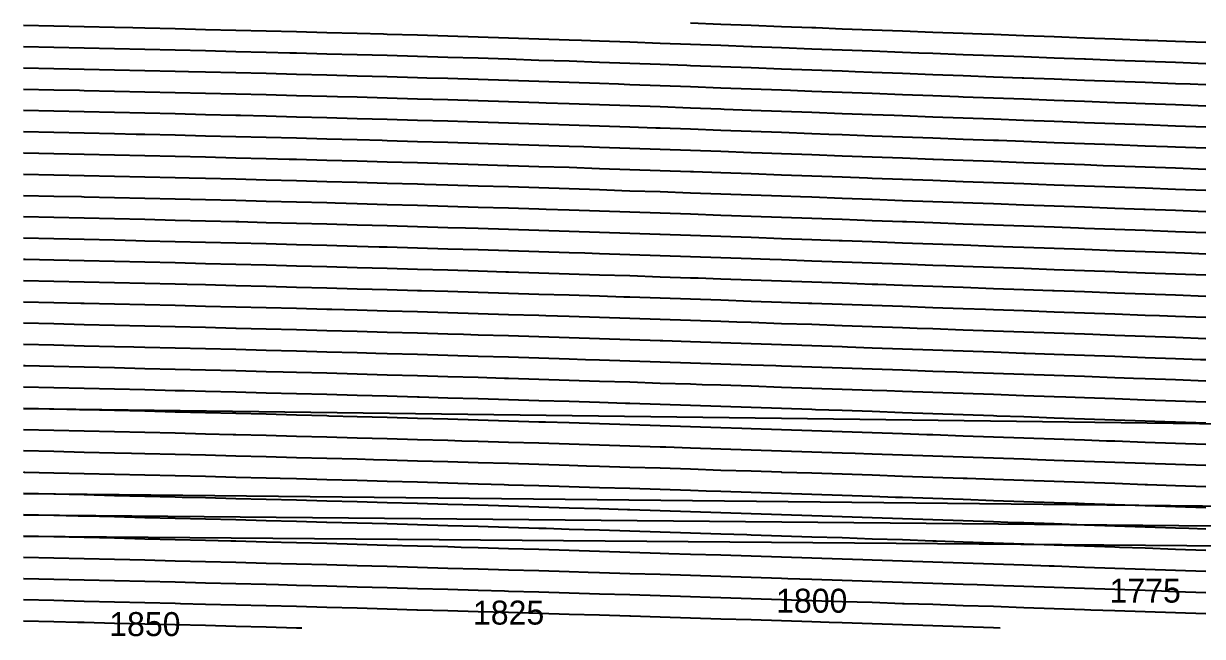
# Model space of a CAD drawing. Header units: metres. Extents: x 228 to 3387, y 31 to 162.
# Drawn here: x 228 to 351, y 31.9 to 95.8 of the extents above; entities that cross this region are included whole.
import ezdxf
from ezdxf.enums import TextEntityAlignment as Align

# ---------------------------------------------------------------- set-up
doc = ezdxf.new("R2010")
doc.units = ezdxf.units.M
for name, color, linetype in [('Vs_1125', 7, 'Continuous'), ('Vs_1150', 7, 'Continuous'), ('Vs_1175', 7, 'Continuous'), ('Vs_1200', 7, 'Continuous'), ('Vs_1225', 7, 'Continuous'), ('Vs_1250', 7, 'Continuous'), ('Vs_1275', 7, 'Continuous'), ('Vs_1300', 7, 'Continuous'), ('Vs_1325', 7, 'Continuous'), ('Vs_1350', 7, 'Continuous'), ('Vs_1375', 7, 'Continuous'), ('Vs_1400', 7, 'Continuous'), ('Vs_1425', 7, 'Continuous'), ('Vs_1450', 7, 'Continuous'), ('Vs_1475', 7, 'Continuous'), ('Vs_1500', 7, 'Continuous'), ('Vs_1525', 7, 'Continuous'), ('Vs_1550', 7, 'Continuous'), ('Vs_1575', 7, 'Continuous'), ('Vs_1600', 7, 'Continuous'), ('Vs_1625', 7, 'Continuous'), ('Vs_1650', 7, 'Continuous'), ('Vs_1675', 7, 'Continuous'), ('Vs_1700', 7, 'Continuous'), ('Vs_1725', 7, 'Continuous'), ('Vs_1750', 7, 'Continuous'), ('Vs_1775', 7, 'Continuous'), ('Vs_1800', 7, 'Continuous'), ('Vs_1825', 7, 'Continuous'), ('Vs_1850', 7, 'Continuous')]:
    doc.layers.add(name, color=color, linetype=linetype)

msp = doc.modelspace()

# ---------------------------------------------------------------- linework, layer by layer
at = {"layer": 'Vs_1125'}
msp.add_lwpolyline([(351.31, 93.84), (348.15, 93.96), (345.36, 94.06), (344.99, 94.07), (341.82, 94.19), (338.66, 94.31), (335.5, 94.43), (332.34, 94.55), (329.18, 94.67), (327.95, 94.71), (326.01, 94.79), (322.85, 94.91), (319.69, 95.03), (316.53, 95.14), (313.37, 95.26), (310.65, 95.37), (310.21, 95.38), (307.04, 95.5), (303.88, 95.62), (300.72, 95.74), (297.56, 95.86)], dxfattribs=at)
at = {"layer": 'Vs_1150'}
msp.add_lwpolyline([(351.31, 91.63), (348.15, 91.75), (344.99, 91.87), (341.82, 91.99), (338.78, 92.1), (338.66, 92.1), (335.5, 92.22), (332.34, 92.34), (329.18, 92.46), (326.01, 92.58), (322.85, 92.7), (321.37, 92.75), (319.69, 92.82), (316.53, 92.94), (313.37, 93.05), (310.21, 93.17), (307.04, 93.29), (304, 93.41), (303.88, 93.41), (300.72, 93.53), (297.56, 93.65), (294.4, 93.76), (291.24, 93.88), (288.07, 93.99), (286.18, 94.06), (284.91, 94.11), (281.75, 94.21), (278.59, 94.32), (275.43, 94.42), (272.26, 94.52), (269.1, 94.61), (265.94, 94.7), (265.55, 94.71), (262.78, 94.79), (259.62, 94.87), (256.46, 94.96), (253.29, 95.04), (250.13, 95.11), (246.97, 95.19), (243.81, 95.27), (240.65, 95.34), (239.41, 95.37), (237.49, 95.41), (234.32, 95.48), (231.16, 95.55), (228, 95.62)], dxfattribs=at)
at = {"layer": 'Vs_1175'}
msp.add_lwpolyline([(351.31, 89.43), (349.68, 89.49), (348.15, 89.54), (344.99, 89.66), (341.82, 89.78), (338.66, 89.9), (335.5, 90.02), (332.34, 90.13), (332.17, 90.14), (329.18, 90.25), (326.01, 90.37), (322.85, 90.49), (319.69, 90.61), (316.53, 90.73), (314.73, 90.79), (313.37, 90.85), (310.21, 90.96), (307.04, 91.08), (303.88, 91.2), (300.72, 91.32), (297.56, 91.43), (297.17, 91.45), (294.4, 91.55), (291.24, 91.66), (288.07, 91.78), (284.91, 91.89), (281.75, 91.99), (278.59, 92.1), (278.54, 92.1), (275.43, 92.2), (272.26, 92.3), (269.1, 92.39), (265.94, 92.48), (262.78, 92.57), (259.62, 92.65), (256.46, 92.74), (255.76, 92.75), (253.29, 92.82), (250.13, 92.89), (246.97, 92.97), (243.81, 93.05), (240.65, 93.12), (237.49, 93.19), (234.32, 93.26), (231.16, 93.33), (228, 93.4)], dxfattribs=at)
at = {"layer": 'Vs_1200'}
msp.add_lwpolyline([(351.31, 87.22), (348.15, 87.34), (344.99, 87.46), (343.05, 87.53), (341.82, 87.57), (338.66, 87.69), (335.5, 87.81), (332.34, 87.93), (329.18, 88.04), (326.01, 88.16), (325.53, 88.18), (322.85, 88.28), (319.69, 88.4), (316.53, 88.52), (313.37, 88.63), (310.21, 88.75), (307.99, 88.83), (307.04, 88.87), (303.88, 88.99), (300.72, 89.1), (297.56, 89.22), (294.4, 89.33), (291.24, 89.45), (290.05, 89.49), (288.07, 89.56), (284.91, 89.67), (281.75, 89.77), (278.59, 89.88), (275.43, 89.98), (272.26, 90.08), (270.07, 90.14), (269.1, 90.17), (265.94, 90.26), (262.78, 90.35), (259.62, 90.43), (256.46, 90.52), (253.29, 90.6), (250.13, 90.68), (246.97, 90.75), (245.21, 90.79), (243.81, 90.83), (240.65, 90.9), (237.49, 90.97), (234.32, 91.04), (231.16, 91.11), (228, 91.18)], dxfattribs=at)
at = {"layer": 'Vs_1225'}
msp.add_lwpolyline([(351.31, 85.01), (348.15, 85.13), (344.99, 85.25), (341.82, 85.37), (338.66, 85.48), (336.39, 85.57), (335.5, 85.6), (332.34, 85.72), (329.18, 85.84), (326.01, 85.95), (322.85, 86.07), (319.69, 86.19), (318.81, 86.22), (316.53, 86.31), (313.37, 86.42), (310.21, 86.54), (307.04, 86.66), (303.88, 86.77), (301.09, 86.87), (300.72, 86.89), (297.56, 87), (294.4, 87.12), (291.24, 87.23), (288.07, 87.34), (284.91, 87.45), (282.5, 87.53), (281.75, 87.55), (278.59, 87.66), (275.43, 87.76), (272.26, 87.85), (269.1, 87.95), (265.94, 88.04), (262.78, 88.13), (260.74, 88.18), (259.62, 88.21), (256.46, 88.29), (253.29, 88.38), (250.13, 88.45), (246.97, 88.53), (243.81, 88.61), (240.65, 88.68), (237.49, 88.75), (234.32, 88.82), (233.85, 88.83), (231.16, 88.89), (228, 88.96)], dxfattribs=at)
at = {"layer": 'Vs_1250'}
msp.add_lwpolyline([(351.31, 82.81), (348.15, 82.92), (347.32, 82.95), (344.99, 83.04), (341.82, 83.16), (338.66, 83.28), (335.5, 83.39), (332.34, 83.51), (329.69, 83.61), (329.18, 83.63), (326.01, 83.74), (322.85, 83.86), (319.69, 83.98), (316.53, 84.09), (313.37, 84.21), (312, 84.26), (310.21, 84.33), (307.04, 84.44), (303.88, 84.56), (300.72, 84.67), (297.56, 84.79), (294.4, 84.9), (293.95, 84.91), (291.24, 85.01), (288.07, 85.12), (284.91, 85.23), (281.75, 85.33), (278.59, 85.43), (275.43, 85.53), (274.32, 85.57), (272.26, 85.63), (269.1, 85.72), (265.94, 85.82), (262.78, 85.9), (259.62, 85.99), (256.46, 86.07), (253.29, 86.15), (250.63, 86.22), (250.13, 86.23), (246.97, 86.31), (243.81, 86.39), (240.65, 86.46), (237.49, 86.53), (234.32, 86.6), (231.16, 86.67), (228, 86.74)], dxfattribs=at)
at = {"layer": 'Vs_1275'}
msp.add_lwpolyline([(351.31, 80.6), (348.15, 80.72), (344.99, 80.83), (341.82, 80.95), (340.61, 80.99), (338.66, 81.07), (335.5, 81.18), (332.34, 81.3), (329.18, 81.42), (326.01, 81.53), (322.91, 81.65), (322.85, 81.65), (319.69, 81.77), (316.53, 81.88), (313.37, 82), (310.21, 82.11), (307.04, 82.23), (305.04, 82.3), (303.88, 82.34), (300.72, 82.46), (297.56, 82.57), (294.4, 82.68), (291.24, 82.79), (288.07, 82.9), (286.44, 82.95), (284.91, 83.01), (281.75, 83.11), (278.59, 83.21), (275.43, 83.31), (272.26, 83.41), (269.1, 83.5), (265.94, 83.59), (265.4, 83.61), (262.78, 83.68), (259.62, 83.77), (256.46, 83.85), (253.29, 83.93), (250.13, 84.01), (246.97, 84.09), (243.81, 84.17), (240.65, 84.24), (239.74, 84.26), (237.49, 84.31), (234.32, 84.38), (231.16, 84.45), (228, 84.52)], dxfattribs=at)
at = {"layer": 'Vs_1300'}
msp.add_lwpolyline([(351.31, 78.39), (348.15, 78.51), (344.99, 78.63), (341.82, 78.74), (338.66, 78.86), (335.5, 78.97), (333.86, 79.04), (332.34, 79.09), (329.18, 79.21), (326.01, 79.32), (322.85, 79.44), (319.69, 79.56), (316.53, 79.67), (316.04, 79.69), (313.37, 79.79), (310.21, 79.9), (307.04, 80.01), (303.88, 80.13), (300.72, 80.24), (297.87, 80.34), (297.56, 80.35), (294.4, 80.46), (291.24, 80.57), (288.07, 80.68), (284.91, 80.79), (281.75, 80.89), (278.59, 80.99), (278.44, 80.99), (275.43, 81.09), (272.26, 81.19), (269.1, 81.28), (265.94, 81.37), (262.78, 81.46), (259.62, 81.54), (256.46, 81.63), (255.71, 81.65), (253.29, 81.71), (250.13, 81.79), (246.97, 81.87), (243.81, 81.95), (240.65, 82.02), (237.49, 82.09), (234.32, 82.16), (231.16, 82.23), (228.01, 82.3), (228, 82.3)], dxfattribs=at)
at = {"layer": 'Vs_1325'}
msp.add_lwpolyline([(351.31, 76.18), (348.15, 76.3), (344.99, 76.42), (344.85, 76.42), (341.82, 76.53), (338.66, 76.65), (335.5, 76.77), (332.34, 76.88), (329.18, 77), (327.03, 77.08), (326.01, 77.11), (322.85, 77.23), (319.69, 77.34), (316.53, 77.46), (313.37, 77.57), (310.21, 77.69), (309.03, 77.73), (307.04, 77.8), (303.88, 77.91), (300.72, 78.02), (297.56, 78.14), (294.4, 78.25), (291.24, 78.35), (290.39, 78.38), (288.07, 78.46), (284.91, 78.56), (281.75, 78.67), (278.59, 78.77), (275.43, 78.87), (272.26, 78.96), (269.81, 79.04), (269.1, 79.06), (265.94, 79.15), (262.78, 79.24), (259.62, 79.32), (256.46, 79.41), (253.29, 79.49), (250.13, 79.57), (246.97, 79.65), (245.26, 79.69), (243.81, 79.72), (240.65, 79.8), (237.49, 79.87), (234.32, 79.94), (231.16, 80.01), (228, 80.08)], dxfattribs=at)
at = {"layer": 'Vs_1350'}
msp.add_lwpolyline([(351.31, 73.98), (348.15, 74.09), (344.99, 74.21), (341.82, 74.32), (338.66, 74.44), (338.04, 74.46), (335.5, 74.56), (332.34, 74.67), (329.18, 74.79), (326.01, 74.9), (322.85, 75.02), (320.11, 75.12), (319.69, 75.13), (316.53, 75.24), (313.37, 75.36), (310.21, 75.47), (307.04, 75.58), (303.88, 75.7), (301.83, 75.77), (300.72, 75.81), (297.56, 75.92), (294.4, 76.03), (291.24, 76.13), (288.07, 76.24), (284.91, 76.34), (282.5, 76.42), (281.75, 76.45), (278.59, 76.55), (275.43, 76.64), (272.26, 76.74), (269.1, 76.83), (265.94, 76.92), (262.78, 77.01), (260.5, 77.08), (259.62, 77.1), (256.46, 77.18), (253.29, 77.27), (250.13, 77.35), (246.97, 77.43), (243.81, 77.5), (240.65, 77.58), (237.49, 77.65), (234.32, 77.72), (234.04, 77.73), (231.16, 77.79), (228, 77.86)], dxfattribs=at)
at = {"layer": 'Vs_1375'}
msp.add_lwpolyline([(351.31, 71.77), (349.1, 71.85), (348.15, 71.88), (344.99, 72), (341.82, 72.11), (338.66, 72.23), (335.5, 72.35), (332.34, 72.46), (331.17, 72.5), (329.18, 72.57), (326.01, 72.69), (322.85, 72.8), (319.69, 72.92), (316.53, 73.03), (313.37, 73.14), (313.06, 73.16), (310.21, 73.26), (307.04, 73.37), (303.88, 73.48), (300.72, 73.59), (297.56, 73.7), (294.4, 73.81), (294.37, 73.81), (291.24, 73.91), (288.07, 74.02), (284.91, 74.12), (281.75, 74.22), (278.59, 74.32), (275.43, 74.42), (274.09, 74.46), (272.26, 74.52), (269.1, 74.61), (265.94, 74.7), (262.78, 74.79), (259.62, 74.88), (256.46, 74.96), (253.29, 75.04), (250.47, 75.12), (250.13, 75.12), (246.97, 75.2), (243.81, 75.28), (240.65, 75.36), (237.49, 75.43), (234.32, 75.5), (231.16, 75.57), (228, 75.64)], dxfattribs=at)
at = {"layer": 'Vs_1400'}
msp.add_lwpolyline([(351.31, 69.56), (348.15, 69.68), (344.99, 69.79), (342.26, 69.89), (341.82, 69.91), (338.66, 70.02), (335.5, 70.13), (332.34, 70.25), (329.18, 70.36), (326.01, 70.48), (324.2, 70.54), (322.85, 70.59), (319.69, 70.7), (316.53, 70.82), (313.37, 70.93), (310.21, 71.04), (307.04, 71.15), (305.83, 71.2), (303.88, 71.26), (300.72, 71.37), (297.56, 71.48), (294.4, 71.59), (291.24, 71.7), (288.07, 71.8), (286.55, 71.85), (284.91, 71.9), (281.75, 72), (278.59, 72.1), (275.43, 72.2), (272.26, 72.29), (269.1, 72.39), (265.94, 72.48), (265.08, 72.5), (262.78, 72.57), (259.62, 72.65), (256.46, 72.74), (253.29, 72.82), (250.13, 72.9), (246.97, 72.98), (243.81, 73.06), (240.65, 73.13), (239.7, 73.16), (237.49, 73.21), (234.32, 73.28), (231.16, 73.35), (228, 73.42)], dxfattribs=at)
at = {"layer": 'Vs_1425'}
msp.add_lwpolyline([(351.31, 67.35), (348.15, 67.47), (344.99, 67.58), (341.82, 67.7), (338.66, 67.81), (335.5, 67.92), (335.34, 67.93), (332.34, 68.04), (329.18, 68.15), (326.01, 68.27), (322.85, 68.38), (319.69, 68.49), (317.12, 68.58), (316.53, 68.6), (313.37, 68.72), (310.21, 68.83), (307.04, 68.94), (303.88, 69.05), (300.72, 69.16), (298.37, 69.24), (297.56, 69.26), (294.4, 69.37), (291.24, 69.48), (288.07, 69.58), (284.91, 69.68), (281.75, 69.78), (278.59, 69.88), (278.3, 69.89), (275.43, 69.98), (272.26, 70.07), (269.1, 70.16), (265.94, 70.26), (262.78, 70.34), (259.62, 70.43), (256.46, 70.52), (255.41, 70.54), (253.29, 70.6), (250.13, 70.68), (246.97, 70.76), (243.81, 70.84), (240.65, 70.91), (237.49, 70.99), (234.32, 71.06), (231.16, 71.13), (228.16, 71.2), (228, 71.2)], dxfattribs=at)
at = {"layer": 'Vs_1450'}
msp.add_lwpolyline([(351.31, 65.14), (348.15, 65.26), (346.49, 65.32), (344.99, 65.37), (341.82, 65.49), (338.66, 65.6), (335.5, 65.71), (332.34, 65.83), (329.18, 65.94), (328.34, 65.97), (326.01, 66.05), (322.85, 66.17), (319.69, 66.28), (316.53, 66.39), (313.37, 66.5), (310.21, 66.61), (309.87, 66.62), (307.04, 66.72), (303.88, 66.83), (300.72, 66.94), (297.56, 67.05), (294.4, 67.15), (291.24, 67.26), (290.61, 67.28), (288.07, 67.36), (284.91, 67.46), (281.75, 67.56), (278.59, 67.66), (275.43, 67.76), (272.26, 67.85), (269.52, 67.93), (269.1, 67.94), (265.94, 68.03), (262.78, 68.12), (259.62, 68.21), (256.46, 68.29), (253.29, 68.38), (250.13, 68.46), (246.97, 68.54), (245.05, 68.58), (243.81, 68.61), (240.65, 68.69), (237.49, 68.76), (234.32, 68.84), (231.16, 68.91), (228, 68.98)], dxfattribs=at)
at = {"layer": 'Vs_1475'}
msp.add_lwpolyline([(351.31, 62.93), (348.15, 63.05), (344.99, 63.16), (341.82, 63.27), (339.54, 63.36), (338.66, 63.39), (335.5, 63.5), (332.34, 63.61), (329.18, 63.73), (326.01, 63.84), (322.85, 63.95), (321.21, 64.01), (319.69, 64.06), (316.53, 64.17), (313.37, 64.29), (310.21, 64.4), (307.04, 64.5), (303.88, 64.61), (302.4, 64.66), (300.72, 64.72), (297.56, 64.83), (294.4, 64.93), (291.24, 65.04), (288.07, 65.14), (284.91, 65.24), (282.47, 65.32), (281.75, 65.34), (278.59, 65.44), (275.43, 65.53), (272.26, 65.63), (269.1, 65.72), (265.94, 65.81), (262.78, 65.9), (260.16, 65.97), (259.62, 65.98), (256.46, 66.07), (253.29, 66.15), (250.13, 66.23), (246.97, 66.31), (243.81, 66.39), (240.65, 66.47), (237.49, 66.54), (234.32, 66.62), (233.98, 66.62), (231.16, 66.69), (228, 66.76)], dxfattribs=at)
at = {"layer": 'Vs_1500'}
msp.add_lwpolyline([(351.31, 60.72), (350.76, 60.74), (348.15, 60.84), (344.99, 60.95), (341.82, 61.06), (338.66, 61.18), (335.5, 61.29), (332.5, 61.4), (332.34, 61.4), (329.18, 61.52), (326.01, 61.63), (322.85, 61.74), (319.69, 61.85), (316.53, 61.96), (313.94, 62.05), (313.37, 62.07), (310.21, 62.18), (307.04, 62.29), (303.88, 62.4), (300.72, 62.5), (297.56, 62.61), (294.68, 62.7), (294.4, 62.71), (291.24, 62.82), (288.07, 62.92), (284.91, 63.02), (281.75, 63.12), (278.59, 63.22), (275.43, 63.31), (273.87, 63.36), (272.26, 63.4), (269.1, 63.5), (265.94, 63.59), (262.78, 63.68), (259.62, 63.76), (256.46, 63.85), (253.29, 63.93), (250.17, 64.01), (250.13, 64.01), (246.97, 64.09), (243.81, 64.17), (240.65, 64.25), (237.49, 64.32), (234.32, 64.39), (231.16, 64.47), (228, 64.54)], dxfattribs=at)
at = {"layer": 'Vs_1525'}
msp.add_lwpolyline([(351.31, 58.51), (348.15, 58.63), (344.99, 58.74), (343.78, 58.78), (341.82, 58.85), (338.66, 58.97), (335.5, 59.08), (332.34, 59.19), (329.18, 59.3), (326.01, 59.41), (325.35, 59.44), (322.85, 59.52), (319.69, 59.64), (316.53, 59.75), (313.37, 59.85), (310.21, 59.96), (307.04, 60.07), (306.48, 60.09), (303.88, 60.18), (300.72, 60.28), (297.56, 60.39), (294.4, 60.49), (291.24, 60.6), (288.07, 60.7), (286.62, 60.74), (284.91, 60.8), (281.75, 60.9), (278.59, 60.99), (275.43, 61.09), (272.26, 61.18), (269.1, 61.27), (265.94, 61.36), (264.76, 61.4), (262.78, 61.45), (259.62, 61.54), (256.46, 61.62), (253.29, 61.71), (250.13, 61.79), (246.97, 61.87), (243.81, 61.95), (240.65, 62.02), (239.5, 62.05), (237.49, 62.1), (234.32, 62.17), (231.16, 62.24), (228, 62.32)], dxfattribs=at)
at = {"layer": 'Vs_1550'}
msp.add_lwpolyline([(351.31, 56.31), (348.15, 56.42), (344.99, 56.53), (341.82, 56.64), (338.66, 56.75), (336.71, 56.82), (335.5, 56.87), (332.34, 56.98), (329.18, 57.09), (326.01, 57.2), (322.85, 57.31), (319.69, 57.42), (318.06, 57.48), (316.53, 57.53), (313.37, 57.64), (310.21, 57.75), (307.04, 57.85), (303.88, 57.96), (300.72, 58.07), (298.78, 58.13), (297.56, 58.17), (294.4, 58.27), (291.24, 58.38), (288.07, 58.48), (284.91, 58.58), (281.75, 58.68), (278.59, 58.77), (278.18, 58.78), (275.43, 58.87), (272.26, 58.96), (269.1, 59.05), (265.94, 59.14), (262.78, 59.23), (259.62, 59.32), (256.46, 59.4), (255.07, 59.44), (253.29, 59.48), (250.13, 59.57), (246.97, 59.65), (243.81, 59.72), (240.65, 59.8), (237.49, 59.88), (234.32, 59.95), (231.16, 60.02), (228.15, 60.09), (228, 60.09)], dxfattribs=at)
at = {"layer": 'Vs_1575'}
msp.add_lwpolyline([(351.31, 54.1), (348.15, 54.21), (348.05, 54.21), (344.99, 54.32), (341.82, 54.43), (338.66, 54.54), (335.5, 54.65), (332.34, 54.77), (329.53, 54.86), (329.18, 54.88), (326.01, 54.99), (322.85, 55.1), (319.69, 55.21), (316.53, 55.32), (313.37, 55.42), (310.6, 55.52), (310.21, 55.53), (307.04, 55.64), (303.88, 55.74), (300.72, 55.85), (297.56, 55.95), (294.4, 56.06), (291.24, 56.16), (290.79, 56.17), (288.07, 56.26), (284.91, 56.36), (281.75, 56.45), (278.59, 56.55), (275.43, 56.64), (272.26, 56.74), (269.27, 56.82), (269.1, 56.83), (265.94, 56.92), (262.78, 57.01), (259.62, 57.09), (256.46, 57.18), (253.29, 57.26), (250.13, 57.34), (246.97, 57.42), (244.77, 57.48), (243.81, 57.5), (240.65, 57.58), (237.49, 57.65), (234.32, 57.73), (231.16, 57.8), (228, 57.87)], dxfattribs=at)
at = {"layer": 'Vs_1600'}
for points in [[(351.31, 51.89), (348.15, 52), (344.99, 52.11), (341.82, 52.22), (340.95, 52.25), (338.66, 52.33), (335.5, 52.44), (332.34, 52.55), (329.18, 52.66), (326.01, 52.77), (322.85, 52.88), (322.22, 52.9), (319.69, 52.99), (316.53, 53.1), (313.37, 53.21), (310.21, 53.31), (307.04, 53.42), (303.88, 53.53), (302.92, 53.56), (300.72, 53.63), (297.56, 53.73), (294.4, 53.84), (291.24, 53.94), (288.07, 54.04), (284.91, 54.14), (282.45, 54.21), (281.75, 54.23), (278.59, 54.33), (275.43, 54.42), (272.26, 54.52), (269.1, 54.61), (265.94, 54.7), (262.78, 54.78), (259.84, 54.86), (259.62, 54.87), (256.46, 54.96), (253.29, 55.04), (250.13, 55.12), (246.97, 55.2), (243.81, 55.28), (240.65, 55.36), (237.49, 55.43), (234.32, 55.51), (233.83, 55.52), (231.16, 55.58), (228, 55.65)], [(228, 55.65), (1154.75, 43.81)]]:
    msp.add_lwpolyline(points, dxfattribs=at)
at = {"layer": 'Vs_1625'}
msp.add_lwpolyline([(351.31, 49.68), (348.15, 49.79), (344.99, 49.9), (341.82, 50.01), (338.66, 50.12), (335.5, 50.23), (333.75, 50.29), (332.34, 50.34), (329.18, 50.45), (326.01, 50.56), (322.85, 50.67), (319.69, 50.78), (316.53, 50.88), (314.75, 50.94), (313.37, 50.99), (310.21, 51.1), (307.04, 51.2), (303.88, 51.31), (300.72, 51.41), (297.56, 51.51), (294.98, 51.6), (294.4, 51.62), (291.24, 51.72), (288.07, 51.82), (284.91, 51.91), (281.75, 52.01), (278.59, 52.11), (275.43, 52.2), (273.71, 52.25), (272.26, 52.29), (269.1, 52.38), (265.94, 52.47), (262.78, 52.56), (259.62, 52.65), (256.46, 52.73), (253.29, 52.82), (250.13, 52.9), (249.86, 52.9), (246.97, 52.98), (243.81, 53.06), (240.65, 53.13), (237.49, 53.21), (234.32, 53.28), (231.16, 53.36), (228, 53.43)], dxfattribs=at)
at = {"layer": 'Vs_1650'}
msp.add_lwpolyline([(351.31, 47.47), (348.15, 47.58), (345.24, 47.68), (344.99, 47.69), (341.82, 47.8), (338.66, 47.91), (335.5, 48.02), (332.34, 48.13), (329.18, 48.24), (326.42, 48.33), (326.01, 48.35), (322.85, 48.45), (319.69, 48.56), (316.53, 48.67), (313.37, 48.78), (310.21, 48.88), (307.09, 48.98), (307.04, 48.99), (303.88, 49.09), (300.72, 49.19), (297.56, 49.3), (294.4, 49.4), (291.24, 49.5), (288.07, 49.6), (286.73, 49.64), (284.91, 49.69), (281.75, 49.79), (278.59, 49.89), (275.43, 49.98), (272.26, 50.07), (269.1, 50.16), (265.94, 50.25), (264.5, 50.29), (262.78, 50.34), (259.62, 50.43), (256.46, 50.51), (253.29, 50.59), (250.13, 50.68), (246.97, 50.76), (243.81, 50.83), (240.65, 50.91), (239.27, 50.94), (237.49, 50.99), (234.32, 51.06), (231.16, 51.14), (228, 51.21)], dxfattribs=at)
at = {"layer": 'Vs_1675'}
msp.add_lwpolyline([(351.31, 45.26), (348.15, 45.37), (344.99, 45.48), (341.82, 45.59), (338.66, 45.7), (338.01, 45.72), (335.5, 45.81), (332.34, 45.91), (329.18, 46.02), (326.01, 46.13), (322.85, 46.24), (319.69, 46.35), (318.95, 46.37), (316.53, 46.45), (313.37, 46.56), (310.21, 46.66), (307.04, 46.77), (303.88, 46.87), (300.72, 46.98), (299.19, 47.03), (297.56, 47.08), (294.4, 47.18), (291.24, 47.28), (288.07, 47.38), (284.91, 47.47), (281.75, 47.57), (278.59, 47.66), (278.12, 47.68), (275.43, 47.76), (272.26, 47.85), (269.1, 47.94), (265.94, 48.03), (262.78, 48.12), (259.62, 48.2), (256.46, 48.29), (254.78, 48.33), (253.29, 48.37), (250.13, 48.45), (246.97, 48.53), (243.81, 48.61), (240.65, 48.69), (237.49, 48.77), (234.32, 48.84), (231.16, 48.91), (228.08, 48.98), (228, 48.99)], dxfattribs=at)
at = {"layer": 'Vs_1700'}
for points in [[(351.31, 43.04), (349.56, 43.11), (348.15, 43.15), (344.99, 43.26), (341.82, 43.37), (338.66, 43.48), (335.5, 43.59), (332.34, 43.7), (330.67, 43.76), (329.18, 43.81), (326.01, 43.92), (322.85, 44.03), (319.69, 44.13), (316.53, 44.24), (313.37, 44.34), (311.29, 44.41), (310.21, 44.45), (307.04, 44.55), (303.88, 44.66), (300.72, 44.76), (297.56, 44.86), (294.4, 44.96), (291.24, 45.06), (291.01, 45.07), (288.07, 45.16), (284.91, 45.25), (281.75, 45.35), (278.59, 45.44), (275.43, 45.54), (272.26, 45.63), (269.1, 45.72), (269.1, 45.72), (265.94, 45.81), (262.78, 45.89), (259.62, 45.98), (256.46, 46.07), (253.29, 46.15), (250.13, 46.23), (246.97, 46.31), (244.53, 46.37), (243.81, 46.39), (240.65, 46.47), (237.49, 46.54), (234.32, 46.62), (231.16, 46.69), (228, 46.77)], [(228, 46.77), (1245.04, 36.13)]]:
    msp.add_lwpolyline(points, dxfattribs=at)
at = {"layer": 'Vs_1725'}
for points in [[(351.31, 40.83), (348.15, 40.94), (344.99, 41.05), (342.32, 41.15), (341.82, 41.16), (338.66, 41.27), (335.5, 41.38), (332.34, 41.49), (329.18, 41.6), (326.01, 41.7), (323.19, 41.8), (322.85, 41.81), (319.69, 41.92), (316.53, 42.02), (313.37, 42.13), (310.21, 42.23), (307.04, 42.33), (303.88, 42.44), (303.43, 42.45), (300.72, 42.54), (297.56, 42.64), (294.4, 42.74), (291.24, 42.84), (288.07, 42.94), (284.91, 43.03), (282.51, 43.11), (281.75, 43.13), (278.59, 43.22), (275.43, 43.32), (272.26, 43.41), (269.1, 43.5), (265.94, 43.59), (262.78, 43.67), (259.62, 43.76), (259.61, 43.76), (256.46, 43.84), (253.29, 43.93), (250.13, 44.01), (246.97, 44.09), (243.81, 44.17), (240.65, 44.25), (237.49, 44.32), (234.32, 44.4), (233.69, 44.41), (231.16, 44.47), (228, 44.54)], [(228, 44.54), (1301.34, 34.63)]]:
    msp.add_lwpolyline(points, dxfattribs=at)
at = {"layer": 'Vs_1750'}
for points in [[(351.31, 38.62), (348.15, 38.73), (344.99, 38.84), (341.82, 38.95), (338.66, 39.06), (335.5, 39.17), (334.97, 39.19), (332.34, 39.28), (329.18, 39.38), (326.01, 39.49), (322.85, 39.6), (319.69, 39.7), (316.53, 39.81), (315.55, 39.84), (313.37, 39.91), (310.21, 40.01), (307.04, 40.12), (303.88, 40.22), (300.72, 40.32), (297.56, 40.42), (295.31, 40.49), (294.4, 40.52), (291.24, 40.62), (288.07, 40.72), (284.91, 40.81), (281.75, 40.91), (278.59, 41), (275.43, 41.09), (273.63, 41.15), (272.26, 41.19), (269.1, 41.28), (265.94, 41.36), (262.78, 41.45), (259.62, 41.54), (256.46, 41.62), (253.29, 41.7), (250.13, 41.79), (249.62, 41.8), (246.97, 41.87), (243.81, 41.95), (240.65, 42.02), (237.49, 42.1), (234.32, 42.18), (231.16, 42.25), (228, 42.32)], [(228, 42.32), (1376.52, 33.09)]]:
    msp.add_lwpolyline(points, dxfattribs=at)
at = {"layer": 'Vs_1775'}
msp.add_lwpolyline([(351.31, 36.41), (348.15, 36.52), (346.68, 36.57), (344.99, 36.63), (341.82, 36.74), (338.66, 36.85), (335.5, 36.96), (332.34, 37.06), (329.18, 37.17), (327.48, 37.23), (326.01, 37.28), (322.85, 37.38), (319.69, 37.49), (316.53, 37.59), (313.37, 37.7), (310.21, 37.8), (307.7, 37.88), (307.04, 37.9), (303.88, 38), (300.72, 38.1), (297.56, 38.2), (294.4, 38.3), (291.24, 38.4), (288.07, 38.5), (286.9, 38.53), (284.91, 38.59), (281.75, 38.69), (278.59, 38.78), (275.43, 38.87), (272.26, 38.96), (269.1, 39.05), (265.94, 39.14), (264.34, 39.19), (262.78, 39.23), (259.62, 39.31), (256.46, 39.4), (253.29, 39.48), (250.13, 39.56), (246.97, 39.64), (243.81, 39.72), (240.65, 39.8), (239.1, 39.84), (237.49, 39.88), (234.32, 39.95), (231.16, 40.03), (228, 40.1)], dxfattribs=at)
at = {"layer": 'Vs_1800'}
msp.add_lwpolyline([(351.31, 34.2), (348.15, 34.31), (344.99, 34.42), (341.82, 34.53), (339.31, 34.61), (338.66, 34.64), (335.5, 34.74), (332.34, 34.85), (329.18, 34.96), (326.01, 35.06), (322.85, 35.17), (319.84, 35.27), (319.69, 35.27), (316.53, 35.38), (313.37, 35.48), (310.21, 35.58), (307.04, 35.68), (303.88, 35.78), (300.72, 35.89), (299.63, 35.92), (297.56, 35.98), (294.4, 36.08), (291.24, 36.18), (288.07, 36.28), (284.91, 36.37), (281.75, 36.47), (278.59, 36.56), (278.15, 36.57), (275.43, 36.65), (272.26, 36.74), (269.1, 36.83), (265.94, 36.92), (262.78, 37.01), (259.62, 37.09), (256.46, 37.18), (254.6, 37.23), (253.29, 37.26), (250.13, 37.34), (246.97, 37.42), (243.81, 37.5), (240.65, 37.58), (237.49, 37.66), (234.32, 37.73), (231.16, 37.81), (228.04, 37.88), (228, 37.88)], dxfattribs=at)
at = {"layer": 'Vs_1825'}
msp.add_lwpolyline([(329.85, 32.72), (329.18, 32.74), (326.01, 32.85), (322.85, 32.95), (319.69, 33.06), (316.53, 33.16), (313.37, 33.26), (312.02, 33.31), (310.21, 33.37), (307.04, 33.47), (303.88, 33.57), (300.72, 33.67), (297.56, 33.77), (294.4, 33.86), (291.3, 33.96), (291.24, 33.96), (288.07, 34.06), (284.91, 34.15), (281.75, 34.25), (278.59, 34.34), (275.43, 34.43), (272.26, 34.52), (269.1, 34.61), (269.03, 34.61), (265.94, 34.7), (262.78, 34.79), (259.62, 34.87), (256.46, 34.96), (253.29, 35.04), (250.13, 35.12), (246.97, 35.2), (244.36, 35.27), (243.81, 35.28), (240.65, 35.36), (237.49, 35.44), (234.32, 35.51), (231.16, 35.59), (228, 35.66)], dxfattribs=at)
at = {"layer": 'Vs_1850'}
msp.add_lwpolyline([(257.02, 32.72), (256.46, 32.73), (253.29, 32.82), (250.13, 32.9), (246.97, 32.98), (243.81, 33.06), (240.65, 33.14), (237.49, 33.21), (234.32, 33.29), (233.61, 33.31), (231.16, 33.36), (228, 33.44)], dxfattribs=at)

# ---------------------------------------------------------------- texts
at = {"layer": 'Vs_1775'}
msp.add_text('1775', height=2.5, dxfattribs=at).set_placement((344.99, 36.63), align=Align.MIDDLE_CENTER)
at = {"layer": 'Vs_1800'}
msp.add_text('1800', height=2.5, dxfattribs=at).set_placement((310.21, 35.58), align=Align.MIDDLE_CENTER)
at = {"layer": 'Vs_1825'}
msp.add_text('1825', height=2.5, dxfattribs=at).set_placement((278.59, 34.34), align=Align.MIDDLE_CENTER)
at = {"layer": 'Vs_1850'}
msp.add_text('1850', height=2.5, dxfattribs=at).set_placement((240.65, 33.14), align=Align.MIDDLE_CENTER)

doc.saveas('drawing.dxf')
